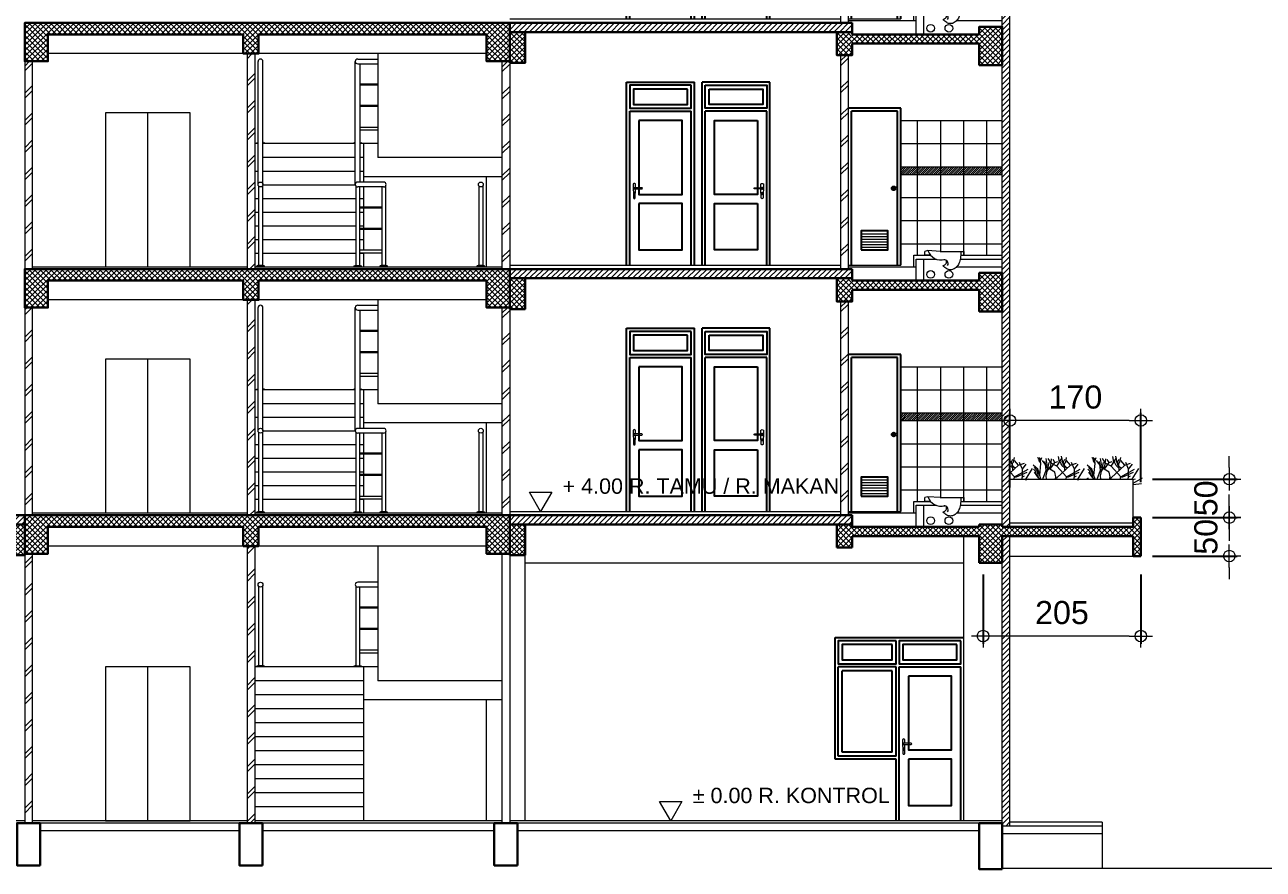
# Model space of a CAD drawing. Header units: millimetres. Extents: x -16 to 103, y -17 to 67.
# Drawn here: x 61.95 to 78.04, y -0.62 to 10.35 of the extents above; entities that cross this region are included whole.
import ezdxf

# ---------------------------------------------------------------- set-up
doc = ezdxf.new("R2010")
doc.units = ezdxf.units.MM
doc.layers.get('defpoints').update_dxf_attribs({"color": 1})
for name, color, linetype, lineweight in [('ars', 11, 'Continuous', 0), ('BLK', 1, 'Continuous', 30), ('lan', 7, 'Continuous', 15), ('POHON', 62, 'Continuous', 0), ('SANITAIR', 15, 'Continuous', 9), ('tem', 5, 'Continuous', 20), ('u', 6, 'Continuous', 20)]:
    doc.layers.add(name, color=color, linetype=linetype, lineweight=lineweight)
doc.layers.add('Kusen', color=30, linetype='Continuous')
doc.styles.add('S', font='simplex', dxfattribs={"width": 0.75})
doc.styles.get("Standard").update_dxf_attribs({"font": 'arial.ttf'})
doc.dimstyles.new('sk-100', dxfattribs={"dimtxt": 0.3, "dimasz": 0.15, "dimexe": 0.1, "dimexo": 0, "dimgap": 0.15, "dimtad": 1, "dimdec": 0, "dimlfac": 100, "dimzin": 0, "dimdsep": 46, "dimtxsty": 'Standard', "dimblk": 'BULAT', "dimcen": 0.09, "dimclrd": 256, "dimclre": 256, "dimclrt": 256, "dimadec": 0, "dimazin": 0, "dimtfac": 1, "dimtdec": 0, "dimtofl": 0, "dimtmove": 0, "dimatfit": 3, "dimldrblk": 'BULAT', "dimfxl": 0, "dimtolj": 1, "dimtzin": 0, "dimlwd": -1, "dimarcsym": 0})
pattern_1 = [(45, (0, 0), (-0.03535534, 0.03535534), []), (135, (0, 0), (-0.03535534, -0.03535534), [])]
pattern_2 = [(45, (0, 0), (-0.03535534, 0.03535534), [])]
pattern_3 = [(45, (0, 3.2), (-0.03535534, 0.03535534), []), (135, (0, 3.2), (-0.03535534, -0.03535534), [])]

# ---------------------------------------------------------------- blocks, each defined once
blk = doc.blocks.new('GAGANG PINTU')
at = {"ltscale": 0.2}
for points in [[(1350.01, 1379.82, -1), (1350.01, 1379.836), (1350.106, 1379.836, -1), (1350.106, 1379.82), (1350.01, 1379.82)], [(1350.091, 1379.836), (1350.09, 1379.884), (1350.094, 1379.884, -0.666667), (1350.118, 1379.884), (1350.122, 1379.884), (1350.118, 1379.7), (1350.114, 1379.7, -1), (1350.098, 1379.7), (1350.094, 1379.7), (1350.091, 1379.82)]]:
    blk.add_lwpolyline(points, format="xyb", dxfattribs=at)
at = {"lineweight": 0, "ltscale": 0.2}
blk.add_lwpolyline([(1350.102, 1379.758, -3.732051), (1350.11, 1379.758), (1350.11, 1379.748, -1), (1350.102, 1379.748), (1350.102, 1379.758)], format="xyb", dxfattribs=at)
blk.add_lwpolyline([(1350.105, 1379.768), (1350.107, 1379.768), (1350.107, 1379.76), (1350.105, 1379.76)], close=True, dxfattribs=at)
blk.add_circle((1350.106, 1379.764), 0.0072, dxfattribs=at)
blk.add_arc((1350.106, 1379.828), 0.012, 221.8103, 138.1897, dxfattribs=at)
blk = doc.blocks.new('Sswc2')
for p, q in [((-0.465, 0.01), (-0.505, 0)), ((-0.505, -0.05), (-0.505, 0)), ((-0.306, 0), (-0.465, 0.01)), ((-0.306, 0), (0, 0)), ((-0.04, 0), (-0.04, -0.05)), ((0, 0), (0, -0.05)), ((-0.433, -0.05), (-0.505, -0.05)), ((-0.04, -0.05), (0, -0.05))]:
    blk.add_line(p, q)
blk.add_lwpolyline([(-0.04, -0.05, -0.070615), (-0.051, -0.125, -0.082272), (-0.079, -0.184, -0.106848), (-0.125, -0.227, -0.134472), (-0.173, -0.24, -0.134472), (-0.221, -0.227, -0.106848), (-0.267, -0.184, -0.006572)], format="xyb")
for centre, radius, start, end in [((-0.294, 0.069), 0.181, 199.1507, 284.8781), ((-0.277, -0.131), 0.0539, 281.0512, 16.0423), ((-0.254, -0.159), 0.0509, 329.5758, 97.5426)]:
    blk.add_arc(centre, radius, start, end)
blk = doc.blocks.new('typikal-2')
at = {"layer": 'ars', "linetype": 'ByBlock'}
h = blk.add_hatch(dxfattribs=at)
h.set_pattern_fill('_USER', color=256, scale=0.02, angle=45, pattern_type=0)
h.set_pattern_definition([(45, (-15.215, -6.97), (-0.014142136, 0.014142136), [])])
h.paths.add_polyline_path([(6.45, 1.23), (6.45, 1.33), (5.13, 1.33), (5.13, 1.23)])
at = {"layer": 'ars'}
for p, q in [((5.13, 1.93), (6.45, 1.93)), ((5.35, 0.18), (5.35, 1.93)), ((5.65, 0.23), (5.65, 1.93)), ((5.95, 0.18), (5.95, 1.93)), ((6.25, 0.18), (6.25, 1.93)), ((5.13, 1.63), (6.45, 1.63)), ((5.13, 1.33), (6.45, 1.33)), ((5.13, 1.23), (6.45, 1.23)), ((5.13, 0.93), (6.45, 0.93)), ((5.13, 0.63), (6.45, 0.63)), ((4.615, 0.46), (4.965, 0.46)), ((4.615, 0.425), (4.965, 0.425)), ((4.615, 0.39), (4.965, 0.39)), ((4.615, 0.355), (4.965, 0.355)), ((5.13, 0.33), (6.45, 0.33)), ((4.615, 0.32), (4.965, 0.32)), ((4.615, 0.285), (4.965, 0.285))]:
    blk.add_line(p, q, dxfattribs=at)
at = {"layer": 'BLK', "ltscale": 2}
blk.add_line((0.05, 3.08), (0.05, 3.2), dxfattribs=at)
at = {"layer": 'BLK', "linetype": 'Continuous', "ltscale": 2}
for p, q in [((4.5, 3.2), (0.05, 3.2)), ((4.5, 3.08), (0.05, 3.08)), ((4.5, 3.2), (4.5, 3.08))]:
    blk.add_line(p, q, dxfattribs=at)
at = {"layer": 'BLK'}
blk.add_lwpolyline([(0.05, 2.68), (0.25, 2.68), (0.25, 3.08), (0.05, 3.08)], close=True, dxfattribs=at)
for points in [[(4.5, 3.05), (4.5, 3.08), (4.3, 3.08), (4.3, 2.78), (4.5, 2.78), (4.5, 2.93)], [(4.5, 2.93), (6.15, 2.93), (6.15, 2.65), (6.45, 2.65), (6.45, 3.15), (6.15, 3.15), (6.15, 3.05), (4.5, 3.05)]]:
    blk.add_lwpolyline(points, dxfattribs=at)
at = {"layer": 'Kusen'}
for p, q in [((1.57, 0.05), (1.57, 2.43)), ((1.57, 2.43), (2.45, 2.43)), ((2.45, 0.05), (2.45, 2.43)), ((3.43, 2.43), (2.55, 2.43)), ((2.55, 0.05), (2.55, 2.43)), ((3.43, 0.05), (3.43, 2.43)), ((1.61, 0.05), (1.61, 2.05)), ((1.61, 2.05), (2.41, 2.05)), ((2.41, 0.05), (2.41, 2.05)), ((2.59, 0.05), (2.59, 2.05)), ((3.39, 2.05), (2.59, 2.05)), ((3.39, 0.05), (3.39, 2.05)), ((5.13, 2.09), (4.45, 2.09)), ((5.09, 2.05), (4.49, 2.05)), ((4.49, 0.05), (4.49, 2.05)), ((5.09, 0.05), (5.09, 2.05)), ((5.13, 0.05), (5.13, 2.09))]:
    blk.add_line(p, q, dxfattribs=at)
for points in [[(2.41, 2.39), (1.61, 2.39), (1.61, 2.09), (2.41, 2.09)], [(2.36, 2.34), (1.66, 2.34), (1.66, 2.14), (2.36, 2.14)], [(2.59, 2.39), (3.39, 2.39), (3.39, 2.09), (2.59, 2.09)], [(2.64, 2.34), (3.34, 2.34), (3.34, 2.14), (2.64, 2.14)], [(1.73, 1.93), (1.73, 0.97), (2.29, 0.97), (2.29, 1.93)], [(3.27, 1.93), (3.27, 0.97), (2.71, 0.97), (2.71, 1.93)], [(1.73, 0.85), (1.73, 0.25), (2.29, 0.25), (2.29, 0.85)], [(3.27, 0.85), (3.27, 0.25), (2.71, 0.25), (2.71, 0.85)], [(4.615, 0.25), (4.965, 0.25), (4.965, 0.495), (4.615, 0.495)]]:
    blk.add_lwpolyline(points, close=True, dxfattribs=at)
for radius in [0.025, 0.005]:
    blk.add_circle((5.04, 1.05), radius, dxfattribs=at)
at = {"layer": 'lan'}
for p, q in [((5.3, 0.03), (5.3, 0.18)), ((5.3, 0.18), (5.52, 0.18)), ((5.91, 0.18), (6.45, 0.18)), ((0.05, 0.05), (4.35, 0.05)), ((4.45, 0.05), (5.13, 0.05)), ((4.45, 0.03), (5.33, 0.03)), ((5.43, 0.13), (5.592, 0.13)), ((5.858, 0.03), (6.45, 0.03)), ((5.905, 0.13), (6.45, 0.13))]:
    blk.add_line(p, q, dxfattribs=at)
for centre in [(5.52, -0.07), (5.756, -0.07)]:
    blk.add_circle(centre, 0.05, dxfattribs=at)
at = {"layer": 'tem'}
for p, q in [((4.35, 2.78), (4.35, 0)), ((4.45, 0), (4.45, 2.78)), ((5.33, -0.15), (5.33, 0.13)), ((5.33, 0.13), (5.43, 0.13)), ((5.43, -0.15), (5.43, 0.13))]:
    blk.add_line(p, q, dxfattribs=at)
at = {"layer": 'ars', "extrusion": (0, 0, -1), "zscale": -1, "rotation": 359.9999927123874}
blk.add_blockref('GAGANG PINTU', (-1351.776, -1378.778), dxfattribs=at)
at = {"layer": 'ars', "extrusion": (0, 0, -1), "xscale": -1, "zscale": -1, "rotation": 7.287612593387394e-06}
blk.add_blockref('GAGANG PINTU', (1346.776, -1378.778), dxfattribs=at)
at = {"layer": 'SANITAIR'}
blk.add_blockref('Sswc2', (5.95, 0.23), dxfattribs=at)
blk = doc.blocks.new('PEIL')
blk.add_lwpolyline([(-0.188, 0.325), (0.188, 0.325), (0, 0)], close=True)
at = {"style": 'S', "width": 1.1, "flags": 4}
blk.add_attdef('CAT', (0.265, 0.036), '', height=0.2, dxfattribs=at)
blk = doc.blocks.new('BULAT')
for p, q in [((-1, 0), (1, 0)), ((0, -1), (0, 1))]:
    blk.add_line(p, q)
blk.add_circle((0, 0), 0.5)
blk = doc.blocks.new('*D37')
at = {"layer": 'defpoints', "color": 0, "transparency": 16777216}
for p in [(74.4, 3.206), (76.45, 3.206), (74.4, 2.406)]:
    blk.add_point(p, dxfattribs=at)
at = {"layer": 'u', "lineweight": -2, "transparency": 16777216}
for p, q in [((74.4, 3.206), (74.4, 2.306)), ((76.45, 3.206), (76.45, 2.306))]:
    blk.add_line(p, q, dxfattribs=at)
at = {"layer": 'u', "transparency": 16777216}
blk.add_line((76.3, 2.406), (74.55, 2.406), dxfattribs=at)
at = {"layer": 'u', "transparency": 16777216, "xscale": 0.15, "yscale": 0.15, "zscale": 0.15, "rotation": 180}
blk.add_blockref('BULAT', (74.4, 2.406), dxfattribs=at)
at = {"layer": 'u', "transparency": 16777216, "xscale": 0.15, "yscale": 0.15, "zscale": 0.15}
blk.add_blockref('BULAT', (76.45, 2.406), dxfattribs=at)
at = {"layer": 'u', "transparency": 16777216, "insert": (75.425, 2.709), "char_height": 0.3, "attachment_point": 5}
blk.add_mtext('\\A1;205', dxfattribs=at)
blk = doc.blocks.new('*D38')
at = {"layer": 'defpoints', "color": 0, "transparency": 16777216}
for p in [(76.6, 3.945), (77.6, 3.945), (76.6, 3.445)]:
    blk.add_point(p, dxfattribs=at)
at = {"layer": 'u', "transparency": 16777216}
for p, q in [((77.6, 4.095), (77.6, 4.245)), ((77.6, 3.295), (77.6, 3.145))]:
    blk.add_line(p, q, dxfattribs=at)
at = {"layer": 'u', "lineweight": -2, "transparency": 16777216}
for p, q in [((76.6, 3.945), (77.7, 3.945)), ((76.6, 3.445), (77.7, 3.445))]:
    blk.add_line(p, q, dxfattribs=at)
at = {"layer": 'u', "transparency": 16777216, "xscale": 0.15, "yscale": 0.15, "zscale": 0.15}
for p, rotation in [((77.6, 3.945), 270), ((77.6, 3.445), 90)]:
    blk.add_blockref('BULAT', p, dxfattribs=dict(at, rotation=rotation))
at = {"layer": 'u', "transparency": 16777216, "insert": (77.297, 3.695), "char_height": 0.3, "attachment_point": 5, "rotation": 90}
blk.add_mtext('\\A1;50', dxfattribs=at)
blk = doc.blocks.new('*D39')
at = {"layer": 'defpoints', "color": 0, "transparency": 16777216}
for p in [(76.6, 4.445), (77.6, 4.445), (76.6, 3.945)]:
    blk.add_point(p, dxfattribs=at)
at = {"layer": 'u', "transparency": 16777216}
for p, q in [((77.6, 4.595), (77.6, 4.745)), ((77.6, 3.795), (77.6, 3.645))]:
    blk.add_line(p, q, dxfattribs=at)
at = {"layer": 'u', "lineweight": -2, "transparency": 16777216}
for p, q in [((76.6, 4.445), (77.7, 4.445)), ((76.6, 3.945), (77.7, 3.945))]:
    blk.add_line(p, q, dxfattribs=at)
at = {"layer": 'u', "transparency": 16777216, "xscale": 0.15, "yscale": 0.15, "zscale": 0.15}
for p, rotation in [((77.6, 4.445), 270), ((77.6, 3.945), 90)]:
    blk.add_blockref('BULAT', p, dxfattribs=dict(at, rotation=rotation))
at = {"layer": 'u', "transparency": 16777216, "insert": (77.297, 4.195), "char_height": 0.3, "attachment_point": 5, "rotation": 90}
blk.add_mtext('\\A1;50', dxfattribs=at)
blk = doc.blocks.new('*D40')
at = {"layer": 'defpoints', "color": 0, "transparency": 16777216}
for p in [(74.75, 5.207), (76.45, 4.407), (74.75, 4.337)]:
    blk.add_point(p, dxfattribs=at)
at = {"layer": 'u', "lineweight": -2, "transparency": 16777216}
for p, q in [((74.75, 4.337), (74.75, 5.307)), ((76.45, 4.407), (76.45, 5.307))]:
    blk.add_line(p, q, dxfattribs=at)
at = {"layer": 'u', "transparency": 16777216}
blk.add_line((76.3, 5.207), (74.9, 5.207), dxfattribs=at)
at = {"layer": 'u', "transparency": 16777216, "xscale": 0.15, "yscale": 0.15, "zscale": 0.15, "rotation": 180}
blk.add_blockref('BULAT', (74.75, 5.207), dxfattribs=at)
at = {"layer": 'u', "transparency": 16777216, "xscale": 0.15, "yscale": 0.15, "zscale": 0.15}
blk.add_blockref('BULAT', (76.45, 5.207), dxfattribs=at)
at = {"layer": 'u', "transparency": 16777216, "insert": (75.6, 5.51), "char_height": 0.3, "attachment_point": 5}
blk.add_mtext('\\A1;170', dxfattribs=at)

msp = doc.modelspace()

# ---------------------------------------------------------------- hatches: boundary and pattern name
at = {"layer": 'ars'}
h = msp.add_hatch(dxfattribs=at)
h.set_pattern_fill('_USER', color=256, scale=0.05, angle=45, pattern_type=0)
h.set_pattern_definition([(45, (-75, 3.89), (-0.035355339, 0.035355339), [])])
h.paths.add_polyline_path([(74.75, 3.825), (74.65, 3.825), (74.65, 53.305), (74.75, 53.305)])
h = msp.add_hatch(dxfattribs=at)
h.set_pattern_fill('_USER', color=256, scale=0.05, angle=45, double=1, pattern_type=0)
h.set_pattern_definition([(45, (0, 6.4), (-0.03535534, 0.03535534), []), (135, (0, 6.4), (-0.03535534, -0.03535534), [])])
h.paths.add_polyline_path([(68.25, 10.375), (68.25, 9.875), (67.95, 9.875), (67.95, 10.225), (64.9878, 10.225), (64.9878, 9.975), (64.7878, 9.975), (64.7878, 10.225), (62.25, 10.225), (62.25, 9.875), (61.95, 9.875), (61.95, 10.375)])
h = msp.add_hatch(dxfattribs=at)
h.set_pattern_fill('_USER', color=256, scale=0.05, angle=45, pattern_type=0)
h.set_pattern_definition([(45, (0, 3.2), (-0.03535534, 0.03535534), [])])
h.paths.add_polyline_path([(72.7, 10.375), (68.25, 10.375), (68.25, 10.255), (72.7, 10.255)])
h = msp.add_hatch(dxfattribs=at)
h.set_pattern_fill('_USER', color=256, scale=0.05, angle=45, double=1, pattern_type=0)
h.set_pattern_definition(pattern_3)
h.paths.add_polyline_path([(74.65, 10.325), (74.35, 10.325), (74.35, 10.225), (72.7, 10.225), (72.7, 10.255), (72.5, 10.255), (72.5, 9.955), (72.7, 9.955), (72.7, 10.105), (74.35, 10.105), (74.35, 9.825), (74.65, 9.825)])
h = msp.add_hatch(dxfattribs=at)
h.set_pattern_fill('_USER', color=256, scale=0.05, angle=45, double=1, pattern_type=0)
h.set_pattern_definition(pattern_3)
h.paths.add_polyline_path([(68.45, 10.255), (68.25, 10.255), (68.25, 9.875), (68.25, 9.855), (68.45, 9.855)])
h = msp.add_hatch(dxfattribs=at)
h.set_pattern_fill('TEMBOK', color=256, scale=0.25)
h.set_pattern_definition([(45, (12.4, 6.225), (-0.1767767, 0.1767767), []), (45, (12.4625, 6.225), (-0.1767767, 0.1767767), [])])
h.paths.add_polyline_path([(61.95, 9.875), (62.05, 9.875), (62.05, 7.175), (61.95, 7.175)])
h = msp.add_hatch(dxfattribs=at)
h.set_pattern_fill('TEMBOK', color=256, scale=0.25)
h.set_pattern_definition([(45, (9.51217, 7.325), (-0.1767767, 0.1767767), []), (45, (9.57467, 7.325), (-0.1767767, 0.1767767), [])])
h.paths.add_polyline_path([(64.8378, 9.975), (64.9378, 9.975), (64.9378, 7.175), (64.8378, 7.175)])
h = msp.add_hatch(dxfattribs=at)
h.set_pattern_fill('TEMBOK', color=256, scale=0.25)
h.set_pattern_definition([(45, (12.8, 7.13), (-0.1767767, 0.1767767), []), (45, (12.8625, 7.13), (-0.1767767, 0.1767767), [])])
h.paths.add_polyline_path([(68.25, 7.175), (68.15, 7.175), (68.15, 9.875), (68.25, 9.875)])
h = msp.add_hatch(dxfattribs=at)
h.set_pattern_fill('TEMBOK', color=256, scale=0.25)
h.set_pattern_definition([(45, (17.2, 7.21), (-0.1767767, 0.1767767), []), (45, (17.2625, 7.21), (-0.1767767, 0.1767767), [])])
h.paths.add_polyline_path([(72.65, 7.175), (72.55, 7.175), (72.55, 9.955), (72.65, 9.955)])
h = msp.add_hatch(dxfattribs=at)
h.set_pattern_fill('_USER', color=256, scale=0.05, angle=45, double=1, pattern_type=0)
h.set_pattern_definition([(45, (0, 3.2), (-0.03535534, 0.03535534), []), (135, (0, 3.2), (-0.03535534, -0.03535534), [])])
h.paths.add_polyline_path([(68.25, 7.175), (68.25, 6.675), (67.95, 6.675), (67.95, 7.025), (64.9878, 7.025), (64.9878, 6.775), (64.7878, 6.775), (64.7878, 7.025), (62.25, 7.025), (62.25, 6.675), (61.95, 6.675), (61.95, 7.175)])
h = msp.add_hatch(dxfattribs=at)
h.set_pattern_fill('_USER', color=256, scale=0.05, angle=45, pattern_type=0)
h.set_pattern_definition(pattern_2)
h.paths.add_polyline_path([(68.25, 7.175), (68.25, 7.055), (72.7, 7.055), (72.7, 7.175)])
h = msp.add_hatch(dxfattribs=at)
h.set_pattern_fill('_USER', color=256, scale=0.05, angle=45, double=1, pattern_type=0)
h.set_pattern_definition(pattern_1)
h.paths.add_polyline_path([(72.7, 7.025), (72.7, 7.055), (72.5, 7.055), (72.5, 6.755), (72.55, 6.755), (72.7, 6.755), (72.7, 6.905), (74.35, 6.905), (74.35, 6.625), (74.65, 6.625), (74.65, 7.125), (74.35, 7.125), (74.35, 7.025)])
h = msp.add_hatch(dxfattribs=at)
h.set_pattern_fill('_USER', color=256, scale=0.05, angle=45, double=1, pattern_type=0)
h.set_pattern_definition(pattern_1)
h.paths.add_polyline_path([(68.45, 7.055), (68.25, 7.055), (68.25, 6.675), (68.25, 6.655), (68.45, 6.655)])
h = msp.add_hatch(dxfattribs=at)
h.set_pattern_fill('TEMBOK', color=256, scale=0.25)
h.set_pattern_definition([(45, (9.51217, 4.125), (-0.1767767, 0.1767767), []), (45, (9.57467, 4.125), (-0.1767767, 0.1767767), [])])
h.paths.add_polyline_path([(64.8378, 6.775), (64.9378, 6.775), (64.9378, 3.975), (64.8378, 3.975)])
h = msp.add_hatch(dxfattribs=at)
h.set_pattern_fill('TEMBOK', color=256, scale=0.25)
h.set_pattern_definition([(45, (12.4, 3.055), (-0.1767767, 0.1767767), []), (45, (12.4625, 3.055), (-0.1767767, 0.1767767), [])])
h.paths.add_polyline_path([(61.95, 6.675), (62.05, 6.675), (62.05, 3.975), (61.95, 3.975)])
h = msp.add_hatch(dxfattribs=at)
h.set_pattern_fill('TEMBOK', color=256, scale=0.25)
h.set_pattern_definition([(45, (12.8, 3.93), (-0.1767767, 0.1767767), []), (45, (12.8625, 3.93), (-0.1767767, 0.1767767), [])])
h.paths.add_polyline_path([(68.25, 3.975), (68.15, 3.975), (68.15, 6.675), (68.25, 6.675)])
h = msp.add_hatch(dxfattribs=at)
h.set_pattern_fill('TEMBOK', color=256, scale=0.25)
h.set_pattern_definition([(45, (17.2, 4.01), (-0.1767767, 0.1767767), []), (45, (17.2625, 4.01), (-0.1767767, 0.1767767), [])])
h.paths.add_polyline_path([(72.65, 3.975), (72.55, 3.975), (72.55, 6.755), (72.65, 6.755)])
h = msp.add_hatch(dxfattribs=at)
h.set_pattern_fill('_USER', color=256, scale=0.05, angle=45, pattern_type=0)
h.set_pattern_definition(pattern_2)
h.paths.add_polyline_path([(57.5, 3.975), (61.95, 3.975), (61.95, 3.855), (57.5, 3.855)])
h = msp.add_hatch(dxfattribs=at)
h.set_pattern_fill('_USER', color=256, scale=0.05, angle=45, double=1, pattern_type=0)
h.set_pattern_definition(pattern_1)
h.paths.add_polyline_path([(68.25, 3.975), (68.25, 3.475), (67.95, 3.475), (67.95, 3.825), (64.9878, 3.825), (64.9878, 3.575), (64.7878, 3.575), (64.7878, 3.825), (62.25, 3.825), (62.25, 3.475), (61.95, 3.475), (61.95, 3.975)])
h = msp.add_hatch(dxfattribs=at)
h.set_pattern_fill('_USER', color=256, scale=0.05, angle=45, pattern_type=0)
h.set_pattern_definition([(45, (0, -9e-16), (-0.03535534, 0.03535534), [])])
edge = h.paths.add_edge_path()
edge.add_line((72.7, 3.855), (68.25, 3.855))
edge.add_line((68.25, 3.855), (68.25, 3.975))
edge.add_line((68.25, 3.975), (72.7, 3.975))
edge.add_line((72.7, 3.975), (72.7, 3.855))
h = msp.add_hatch(dxfattribs=at)
h.set_pattern_fill('_USER', color=256, scale=0.05, angle=45, double=1, pattern_type=0)
h.set_pattern_definition(pattern_1)
h.paths.add_polyline_path([(74.35, 3.855), (74.35, 3.825), (72.7, 3.825), (72.7, 3.855), (72.5, 3.855), (72.5, 3.555), (72.7, 3.555), (72.7, 3.705), (74.35, 3.705), (74.35, 3.355), (74.65, 3.355), (74.65, 3.705), (76.35, 3.705), (76.35, 3.445), (76.45, 3.445), (76.45, 3.945), (76.35, 3.945), (76.35, 3.825), (74.65, 3.825), (74.65, 3.855)])
h = msp.add_hatch(dxfattribs=at)
h.set_pattern_fill('_USER', color=256, scale=0.05, angle=45, double=1, pattern_type=0)
h.set_pattern_definition([(45, (-5.103317, 2e-15), (-0.03535534, 0.03535534), []), (135, (-5.103317, 2e-15), (-0.03535534, -0.03535534), [])])
h.paths.add_polyline_path([(61.75, 3.855), (61.95, 3.855), (61.95, 3.475), (61.95, 3.475), (61.95, 3.455), (61.75, 3.455)])
h = msp.add_hatch(dxfattribs=at)
h.set_pattern_fill('_USER', color=256, scale=0.05, angle=45, double=1, pattern_type=0)
h.set_pattern_definition(pattern_1)
h.paths.add_polyline_path([(68.45, 3.855), (68.25, 3.855), (68.25, 3.475), (68.25, 3.475), (68.25, 3.455), (68.45, 3.455)])
h = msp.add_hatch(dxfattribs=at)
h.set_pattern_fill('_USER', color=256, scale=0.05, angle=45, pattern_type=0)
h.set_pattern_definition([(45, (-75, 0.005), (-0.035355339, 0.035355339), [])])
h.paths.add_polyline_path([(74.65, 3.705), (74.75, 3.705), (74.75, 3.475), (74.75, -0.02), (74.75, -0.065), (74.65, -0.065)])
h = msp.add_hatch(dxfattribs=at)
h.set_pattern_fill('TEMBOK', color=256, scale=0.25)
h.set_pattern_definition([(45, (9.48783, 0.155), (-0.1767767, 0.1767767), []), (45, (9.55033, 0.155), (-0.1767767, 0.1767767), [])])
h.paths.add_polyline_path([(64.8378, 3.575), (64.9378, 3.575), (64.9378, -0.025), (64.8378, -0.025)])
h = msp.add_hatch(dxfattribs=at)
h.set_pattern_fill('TEMBOK', color=256, scale=0.25)
h.set_pattern_definition([(45, (12.4, -0.945), (-0.1767767, 0.1767767), []), (45, (12.4625, -0.945), (-0.1767767, 0.1767767), [])])
h.paths.add_polyline_path([(61.95, 3.475), (62.05, 3.475), (62.05, -0.025), (61.95, -0.025)])

# ---------------------------------------------------------------- linework, layer by layer
for p, q in [((64.9816, 8.2738), (64.9816, 9.8737)), ((65.0441, 8.2738), (65.0441, 9.8737)), ((66.2441, 8.2738), (66.2441, 9.8737)), ((66.2753, 9.905), (66.5375, 9.905)), ((66.2753, 9.8425), (66.5375, 9.8425)), ((66.3066, 8.305), (66.3066, 9.8425)), ((66.3066, 9.5803), (66.5375, 9.5803)), ((66.3066, 9.5678), (66.5375, 9.5678)), ((66.3066, 9.3035), (66.5375, 9.3035)), ((66.3066, 9.291), (66.5375, 9.291)), ((66.3066, 9.0209), (66.5375, 9.0209)), ((66.3066, 8.9834), (66.5375, 8.9834)), ((64.9616, 8.805), (64.9616, 8.81)), ((64.9666, 8.815), (64.9816, 8.815)), ((64.9797, 8.82), (64.9816, 8.82)), ((65.0441, 8.82), (65.046, 8.82)), ((65.0441, 8.815), (65.0591, 8.815)), ((65.0641, 8.805), (65.0641, 8.81)), ((66.2241, 8.805), (66.2241, 8.81)), ((66.2291, 8.815), (66.2441, 8.815)), ((66.2422, 8.82), (66.2441, 8.82)), ((66.3066, 8.82), (66.3085, 8.82)), ((66.3066, 8.815), (66.3216, 8.815)), ((66.3266, 8.805), (66.3266, 8.81)), ((64.9878, 8.255), (64.9878, 7.22)), ((65.0378, 8.255), (65.0378, 7.22)), ((66.2503, 8.255), (66.2503, 7.22)), ((66.6128, 8.305), (66.2753, 8.305)), ((66.6128, 8.2425), (66.2753, 8.2425)), ((66.3003, 8.2425), (66.3003, 7.22)), ((66.5878, 8.2425), (66.5878, 7.22)), ((66.6378, 8.255), (66.6378, 7.22)), ((67.85, 8.255), (67.85, 7.22)), ((67.9, 8.255), (67.9, 7.22)), ((66.5878, 7.9803), (66.3003, 7.9803)), ((66.5878, 7.9678), (66.3003, 7.9678)), ((66.5878, 7.7035), (66.3003, 7.7035)), ((66.5878, 7.691), (66.3003, 7.691)), ((66.5878, 7.4209), (66.3003, 7.4209)), ((66.5878, 7.3834), (66.3003, 7.3834)), ((64.9616, 7.205), (64.9616, 7.21)), ((65.0591, 7.215), (64.9666, 7.215)), ((65.046, 7.22), (64.9797, 7.22)), ((65.0641, 7.205), (65.0641, 7.21)), ((66.2241, 7.205), (66.2241, 7.21)), ((66.2291, 7.215), (66.3216, 7.215)), ((66.2422, 7.22), (66.3085, 7.22)), ((66.3266, 7.205), (66.3266, 7.21)), ((66.5616, 7.205), (66.5616, 7.21)), ((66.6591, 7.215), (66.5666, 7.215)), ((66.646, 7.22), (66.5797, 7.22)), ((66.6641, 7.205), (66.6641, 7.21)), ((67.8237, 7.205), (67.8237, 7.21)), ((67.9212, 7.215), (67.8287, 7.215)), ((67.9081, 7.22), (67.8419, 7.22)), ((67.9262, 7.205), (67.9262, 7.21)), ((64.9816, 5.0738), (64.9816, 6.6737)), ((65.0441, 5.0738), (65.0441, 6.6737)), ((66.2441, 5.0738), (66.2441, 6.6737)), ((66.2753, 6.705), (66.5375, 6.705)), ((66.2753, 6.6425), (66.5375, 6.6425)), ((66.3066, 5.105), (66.3066, 6.6425)), ((66.3066, 6.3803), (66.5375, 6.3803)), ((66.3066, 6.3678), (66.5375, 6.3678)), ((66.3066, 6.1035), (66.5375, 6.1035)), ((66.3066, 6.091), (66.5375, 6.091)), ((66.3066, 5.8209), (66.5375, 5.8209)), ((66.3066, 5.7834), (66.5375, 5.7834)), ((64.9616, 5.605), (64.9616, 5.61)), ((64.9666, 5.615), (64.9816, 5.615)), ((64.9797, 5.62), (64.9816, 5.62)), ((65.0441, 5.62), (65.046, 5.62)), ((65.0441, 5.615), (65.0591, 5.615)), ((65.0641, 5.605), (65.0641, 5.61)), ((66.2241, 5.605), (66.2241, 5.61)), ((66.2291, 5.615), (66.2441, 5.615)), ((66.2422, 5.62), (66.2441, 5.62)), ((66.3066, 5.62), (66.3085, 5.62)), ((66.3066, 5.615), (66.3216, 5.615)), ((66.3266, 5.605), (66.3266, 5.61)), ((64.9878, 5.055), (64.9878, 4.02)), ((65.0378, 5.055), (65.0378, 4.02)), ((66.2503, 5.055), (66.2503, 4.02)), ((66.6128, 5.105), (66.2753, 5.105)), ((66.6128, 5.0425), (66.2753, 5.0425)), ((66.3003, 5.0425), (66.3003, 4.02)), ((66.5878, 5.0425), (66.5878, 4.02)), ((66.6378, 5.055), (66.6378, 4.02)), ((67.85, 5.055), (67.85, 4.02)), ((67.9, 5.055), (67.9, 4.02)), ((66.5878, 4.7803), (66.3003, 4.7803)), ((66.5878, 4.7678), (66.3003, 4.7678)), ((66.5878, 4.5035), (66.3003, 4.5035)), ((66.5878, 4.491), (66.3003, 4.491)), ((66.5878, 4.2209), (66.3003, 4.2209)), ((66.5878, 4.1834), (66.3003, 4.1834)), ((64.9616, 4.005), (64.9616, 4.01)), ((65.0591, 4.015), (64.9666, 4.015)), ((65.046, 4.02), (64.9797, 4.02)), ((65.0641, 4.005), (65.0641, 4.01)), ((66.2241, 4.005), (66.2241, 4.01)), ((66.2291, 4.015), (66.3216, 4.015)), ((66.2422, 4.02), (66.3085, 4.02)), ((66.3266, 4.005), (66.3266, 4.01)), ((66.5616, 4.005), (66.5616, 4.01)), ((66.6591, 4.015), (66.5666, 4.015)), ((66.646, 4.02), (66.5797, 4.02)), ((66.6641, 4.005), (66.6641, 4.01)), ((67.8237, 4.005), (67.8237, 4.01)), ((67.9212, 4.015), (67.8287, 4.015)), ((67.9081, 4.02), (67.8419, 4.02)), ((67.9262, 4.005), (67.9262, 4.01)), ((66.5378, 3.105), (66.2753, 3.105)), ((64.9878, 3.055), (64.9878, 2.02)), ((65.0378, 3.055), (65.0378, 2.02)), ((66.2503, 3.055), (66.2503, 2.02)), ((66.5378, 3.0425), (66.2753, 3.0425)), ((66.3003, 3.0425), (66.3003, 2.02)), ((66.5378, 2.7803), (66.3003, 2.7803)), ((66.5378, 2.7678), (66.3003, 2.7678)), ((66.5378, 2.5035), (66.3003, 2.5035)), ((66.5378, 2.491), (66.3003, 2.491)), ((66.5378, 2.2209), (66.3003, 2.2209)), ((66.5378, 2.1834), (66.3003, 2.1834)), ((64.9616, 2.005), (64.9616, 2.01)), ((65.0591, 2.015), (64.9666, 2.015)), ((65.046, 2.02), (64.9797, 2.02)), ((65.0641, 2.005), (65.0641, 2.01)), ((66.2241, 2.005), (66.2241, 2.01)), ((66.2291, 2.015), (66.3216, 2.015)), ((66.2422, 2.02), (66.3085, 2.02)), ((66.3266, 2.005), (66.3266, 2.01))]:
    msp.add_line(p, q, dxfattribs=at)
for centre in [(65.0128, 8.2738), (67.875, 8.2738), (65.0128, 5.0738), (67.875, 5.0738), (65.0128, 3.0738)]:
    msp.add_circle(centre, 0.0313, dxfattribs=at)
for centre, radius, start, end in [((65.0128, 9.8737), 0.0313, 0, 180), ((66.2753, 9.8737), 0.0312, 90, 270), ((64.9666, 8.81), 0.005, 90, 180), ((64.9797, 8.815), 0.005, 90, 180), ((65.046, 8.815), 0.005, 0, 90), ((65.0591, 8.81), 0.005, 0, 90), ((66.2291, 8.81), 0.005, 90, 180), ((66.2422, 8.815), 0.005, 90, 180), ((66.3085, 8.815), 0.005, 0, 90), ((66.3216, 8.81), 0.005, 0, 90), ((66.2753, 8.2738), 0.0312, 90, 270), ((66.6128, 8.2738), 0.0312, 270, 90), ((64.9666, 7.21), 0.005, 90, 180), ((64.9797, 7.215), 0.005, 90, 180), ((65.046, 7.215), 0.005, 0, 90), ((65.0591, 7.21), 0.005, 0, 90), ((66.2291, 7.21), 0.005, 90, 180), ((66.2422, 7.215), 0.005, 90, 180), ((66.3085, 7.215), 0.005, 0, 90), ((66.3216, 7.21), 0.005, 0, 90), ((66.5666, 7.21), 0.005, 90, 180), ((66.5797, 7.215), 0.005, 90, 180), ((66.646, 7.215), 0.005, 0, 90), ((66.6591, 7.21), 0.005, 0, 90), ((67.8287, 7.21), 0.005, 90, 180), ((67.8419, 7.215), 0.005, 90, 180), ((67.9081, 7.215), 0.005, 0, 90), ((67.9212, 7.21), 0.005, 0, 90), ((65.0128, 6.6737), 0.0313, 0, 180), ((66.2753, 6.6737), 0.0312, 90, 270), ((64.9666, 5.61), 0.005, 90, 180), ((64.9797, 5.615), 0.005, 90, 180), ((65.046, 5.615), 0.005, 0, 90), ((65.0591, 5.61), 0.005, 0, 90), ((66.2291, 5.61), 0.005, 90, 180), ((66.2422, 5.615), 0.005, 90, 180), ((66.3085, 5.615), 0.005, 0, 90), ((66.3216, 5.61), 0.005, 0, 90), ((66.2753, 5.0738), 0.0312, 90, 270), ((66.6128, 5.0738), 0.0312, 270, 90), ((64.9666, 4.01), 0.005, 90, 180), ((64.9797, 4.015), 0.005, 90, 180), ((65.046, 4.015), 0.005, 0, 90), ((65.0591, 4.01), 0.005, 0, 90), ((66.2291, 4.01), 0.005, 90, 180), ((66.2422, 4.015), 0.005, 90, 180), ((66.3085, 4.015), 0.005, 0, 90), ((66.3216, 4.01), 0.005, 0, 90), ((66.5666, 4.01), 0.005, 90, 180), ((66.5797, 4.015), 0.005, 90, 180), ((66.646, 4.015), 0.005, 0, 90), ((66.6591, 4.01), 0.005, 0, 90), ((67.8287, 4.01), 0.005, 90, 180), ((67.8419, 4.015), 0.005, 90, 180), ((67.9081, 4.015), 0.005, 0, 90), ((67.9212, 4.01), 0.005, 0, 90), ((66.2753, 3.0738), 0.0312, 90, 270), ((64.9666, 2.01), 0.005, 90, 180), ((64.9797, 2.015), 0.005, 90, 180), ((65.046, 2.015), 0.005, 0, 90), ((65.0591, 2.01), 0.005, 0, 90), ((66.2291, 2.01), 0.005, 90, 180), ((66.2422, 2.015), 0.005, 90, 180), ((66.3085, 2.015), 0.005, 0, 90), ((66.3216, 2.01), 0.005, 0, 90)]:
    msp.add_arc(centre, radius, start, end, dxfattribs=at)
at = {"layer": 'BLK', "linetype": 'Continuous', "ltscale": 2}
for p, q in [((72.7, 3.975), (68.25, 3.975)), ((72.7, 3.825), (72.7, 3.975)), ((76.35, 3.825), (76.35, 3.945)), ((76.35, 3.945), (76.45, 3.945)), ((76.45, 3.445), (76.45, 3.945)), ((72.7, 3.855), (68.25, 3.855)), ((68.45, 3.455), (68.45, 3.855)), ((72.5, 3.855), (72.5, 3.555)), ((72.7, 3.555), (72.7, 3.705)), ((74.65, 3.825), (76.35, 3.825)), ((74.65, 3.705), (76.35, 3.705)), ((76.35, 3.445), (76.35, 3.705)), ((72.5, 3.555), (72.7, 3.555)), ((61.95, 3.455), (61.75, 3.455)), ((68.25, 3.475), (68.25, 3.455)), ((68.25, 3.455), (68.45, 3.455)), ((76.35, 3.445), (76.45, 3.445))]:
    msp.add_line(p, q, dxfattribs=at)
at = {"layer": 'BLK'}
for p, q in [((74.35, 3.825), (72.7, 3.825)), ((72.7, 3.705), (74.35, 3.705)), ((74.65, 3.855), (74.35, 3.855)), ((74.35, 3.855), (74.35, 3.825)), ((74.35, 3.705), (74.35, 3.355)), ((74.65, 3.825), (74.65, 3.855)), ((74.65, 3.355), (74.65, 3.705)), ((61.95, 3.475), (61.95, 3.455)), ((74.35, 3.355), (74.65, 3.355))]:
    msp.add_line(p, q, dxfattribs=at)
for points in [[(68.25, 10.375), (68.25, 9.875), (67.95, 9.875), (67.95, 10.225), (64.9878, 10.225), (64.9878, 9.975), (64.7878, 9.975), (64.7878, 10.225), (62.25, 10.225), (62.25, 9.875), (61.95, 9.875), (61.95, 10.375)], [(68.25, 7.175), (68.25, 6.675), (67.95, 6.675), (67.95, 7.025), (64.9878, 7.025), (64.9878, 6.775), (64.7878, 6.775), (64.7878, 7.025), (62.25, 7.025), (62.25, 6.675), (61.95, 6.675), (61.95, 7.175)], [(57.5, 3.975), (61.95, 3.975), (61.95, 3.855), (57.5, 3.855)], [(68.25, 3.975), (68.25, 3.475), (67.95, 3.475), (67.95, 3.825), (64.9878, 3.825), (64.9878, 3.575), (64.7878, 3.575), (64.7878, 3.825), (62.25, 3.825), (62.25, 3.475), (61.95, 3.475), (61.95, 3.975)]]:
    msp.add_lwpolyline(points, close=True, dxfattribs=at)
at = {"layer": 'BLK', "ltscale": 2}
for points in [[(62.15, -0.575), (61.85, -0.575), (61.85, -0.025), (62.15, -0.025)], [(65.0378, -0.575), (64.7378, -0.575), (64.7378, -0.025), (65.0378, -0.025)], [(68.35, -0.575), (68.05, -0.575), (68.05, -0.025), (68.35, -0.025)], [(74.65, -0.625), (74.35, -0.625), (74.35, -0.025), (74.65, -0.025)]]:
    msp.add_lwpolyline(points, close=True, dxfattribs=at)
at = {"layer": 'Kusen'}
for p, q in [((72.48, 2.385), (74.15, 2.385)), ((72.48, 0.805), (72.48, 2.385)), ((72.52, 0.845), (72.52, 2.005)), ((73.27, 2.005), (72.52, 2.005)), ((72.57, 0.895), (72.57, 1.955)), ((73.22, 1.955), (72.57, 1.955)), ((73.22, 0.895), (73.22, 1.955)), ((73.27, 0.845), (73.27, 2.005)), ((73.31, 0.005), (73.31, 2.005)), ((73.31, 2.005), (74.11, 2.005)), ((74.11, 0.005), (74.11, 2.005)), ((73.27, 0.805), (72.48, 0.805)), ((73.27, 0.845), (72.52, 0.845)), ((73.22, 0.895), (72.57, 0.895)), ((73.27, 0.005), (73.27, 0.805))]:
    msp.add_line(p, q, dxfattribs=at)
for points in [[(73.27, 2.345), (72.52, 2.345), (72.52, 2.045), (73.27, 2.045)], [(73.22, 2.295), (72.57, 2.295), (72.57, 2.095), (73.22, 2.095)], [(74.11, 2.345), (73.31, 2.345), (73.31, 2.045), (74.11, 2.045)], [(74.06, 2.295), (73.36, 2.295), (73.36, 2.095), (74.06, 2.095)], [(73.43, 1.885), (73.43, 0.925), (73.99, 0.925), (73.99, 1.885)], [(73.43, 0.805), (73.43, 0.205), (73.99, 0.205), (73.99, 0.805)]]:
    msp.add_lwpolyline(points, close=True, dxfattribs=at)
at = {"layer": 'lan'}
for p, q in [((64.7878, 9.975), (62.25, 9.975)), ((67.95, 9.975), (64.9878, 9.975)), ((66.5375, 9.975), (66.5375, 8.625)), ((63.5482, 7.205), (63.5482, 9.205)), ((64.9816, 8.805), (64.9378, 8.805)), ((66.2441, 8.805), (65.0441, 8.805)), ((66.5375, 8.805), (66.3066, 8.805)), ((66.3503, 8.805), (66.3503, 8.305)), ((65.0441, 8.6272), (66.2441, 8.6272)), ((66.3066, 8.6272), (66.3503, 8.6272)), ((68.15, 8.625), (66.5375, 8.625)), ((64.9378, 8.4494), (64.9816, 8.4494)), ((65.0441, 8.4494), (66.2441, 8.4494)), ((66.3066, 8.4494), (66.3503, 8.4494)), ((68.15, 8.375), (66.3503, 8.375)), ((65.0441, 8.2717), (66.2441, 8.2717)), ((66.3503, 8.2425), (66.3503, 7.9803)), ((64.9378, 8.0939), (64.9878, 8.0939)), ((65.0378, 8.0939), (66.2503, 8.0939)), ((66.3003, 8.0939), (66.3503, 8.0939)), ((64.9378, 7.9161), (64.9878, 7.9161)), ((65.0378, 7.9161), (66.2503, 7.9161)), ((66.3003, 7.9161), (66.3503, 7.9161)), ((66.3503, 7.9678), (66.3503, 7.7035)), ((64.9378, 7.7383), (64.9878, 7.7383)), ((65.0378, 7.7383), (66.2503, 7.7383)), ((66.3003, 7.7383), (66.3503, 7.7383)), ((66.3503, 7.691), (66.3503, 7.4209)), ((64.9378, 7.5606), (64.9878, 7.5606)), ((65.0378, 7.5606), (66.2503, 7.5606)), ((66.3003, 7.5606), (66.3503, 7.5606)), ((64.9378, 7.3828), (64.9878, 7.3828)), ((65.0378, 7.3828), (66.2503, 7.3828)), ((66.3003, 7.3828), (66.3503, 7.3828)), ((66.3503, 7.3834), (66.3503, 7.205)), ((62.05, 7.205), (64.8378, 7.205)), ((64.9378, 7.205), (68.15, 7.205)), ((64.7878, 6.775), (62.25, 6.775)), ((67.95, 6.775), (64.9878, 6.775)), ((66.5375, 6.775), (66.5375, 5.425)), ((63.5482, 4.005), (63.5482, 6.005)), ((64.9816, 5.605), (64.9378, 5.605)), ((66.2441, 5.605), (65.0441, 5.605)), ((66.5375, 5.605), (66.3066, 5.605)), ((66.3503, 5.605), (66.3503, 5.105)), ((65.0441, 5.4272), (66.2441, 5.4272)), ((66.3066, 5.4272), (66.3503, 5.4272)), ((68.15, 5.425), (66.5375, 5.425)), ((64.9378, 5.2494), (64.9816, 5.2494)), ((65.0441, 5.2494), (66.2441, 5.2494)), ((66.3066, 5.2494), (66.3503, 5.2494)), ((68.15, 5.175), (66.3503, 5.175)), ((65.0441, 5.0717), (66.2441, 5.0717)), ((66.3503, 5.0425), (66.3503, 4.7803)), ((64.9378, 4.8939), (64.9878, 4.8939)), ((65.0378, 4.8939), (66.2503, 4.8939)), ((66.3003, 4.8939), (66.3503, 4.8939)), ((64.9378, 4.7161), (64.9878, 4.7161)), ((65.0378, 4.7161), (66.2503, 4.7161)), ((66.3003, 4.7161), (66.3503, 4.7161)), ((66.3503, 4.7678), (66.3503, 4.5035)), ((64.9378, 4.5383), (64.9878, 4.5383)), ((65.0378, 4.5383), (66.2503, 4.5383)), ((66.3003, 4.5383), (66.3503, 4.5383)), ((64.9378, 4.3606), (64.9878, 4.3606)), ((65.0378, 4.3606), (66.2503, 4.3606)), ((66.3003, 4.3606), (66.3503, 4.3606)), ((66.3503, 4.491), (66.3503, 4.2209)), ((64.9378, 4.1828), (64.9878, 4.1828)), ((65.0378, 4.1828), (66.2503, 4.1828)), ((66.3003, 4.1828), (66.3503, 4.1828)), ((66.3503, 4.1834), (66.3503, 4.005)), ((62.05, 4.005), (64.8378, 4.005)), ((64.9378, 4.005), (68.15, 4.005)), ((64.7878, 3.575), (62.25, 3.575)), ((67.95, 3.575), (64.9878, 3.575)), ((66.5378, 3.575), (66.5378, 1.825)), ((63.5482, 0.005), (63.5482, 2.005)), ((66.5378, 2.005), (64.9378, 2.005)), ((66.3503, 2.005), (66.3503, 0.005)), ((66.3503, 1.8232), (64.9378, 1.8232)), ((68.15, 1.825), (66.5378, 1.825)), ((66.3503, 1.6414), (64.9378, 1.6414)), ((66.3503, 1.4595), (64.9378, 1.4595)), ((68.15, 1.575), (66.3503, 1.575)), ((66.3503, 1.2777), (64.9378, 1.2777)), ((66.3503, 1.0959), (64.9378, 1.0959)), ((66.3503, 0.9141), (64.9378, 0.9141)), ((66.3503, 0.7323), (64.9378, 0.7323)), ((66.3503, 0.5505), (64.9378, 0.5505)), ((66.3503, 0.3686), (64.9378, 0.3686)), ((66.3503, 0.1868), (64.9378, 0.1868)), ((61.95, 0.005), (58.95, 0.005)), ((64.8378, 0.005), (62.05, 0.005)), ((68.15, 0.005), (64.9378, 0.005)), ((74.65, 0.005), (68.25, 0.005)), ((64.7378, -0.025), (62.15, -0.025)), ((64.7378, -0.125), (62.15, -0.125)), ((68.15, -0.025), (65.0378, -0.025)), ((68.05, -0.125), (65.0378, -0.125)), ((74.35, -0.025), (68.35, -0.025)), ((74.35, -0.125), (68.35, -0.125)), ((75.95, -0.065), (74.65, -0.065)), ((75.95, -0.015), (74.75, -0.015)), ((75.95, -0.015), (75.95, -0.615)), ((75.95, -0.165), (74.65, -0.165)), ((79.55, -0.615), (74.65, -0.615))]:
    msp.add_line(p, q, dxfattribs=at)
at = {"layer": 'lan', "linetype": 'ByBlock'}
for p, q in [((74.75, 4.445), (76.35, 4.445)), ((76.35, 3.945), (76.35, 4.445)), ((74.75, 3.875), (76.35, 3.875)), ((74.75, 3.445), (76.35, 3.445))]:
    msp.add_line(p, q, dxfattribs=at)
at = {"layer": 'lan'}
for points in [[(62.9982, 7.205), (64.0982, 7.205), (64.0982, 9.205), (62.9982, 9.205)], [(62.9982, 4.005), (64.0982, 4.005), (64.0982, 6.005), (62.9982, 6.005)], [(62.9982, 0.005), (64.0982, 0.005), (64.0982, 2.005), (62.9982, 2.005)]]:
    msp.add_lwpolyline(points, close=True, dxfattribs=at)
at = {"layer": 'POHON'}
for p, q in [((74.7834, 4.6407), (74.7497, 4.6819)), ((74.7666, 4.6613), (74.7883, 4.7025)), ((74.7979, 4.6654), (74.8092, 4.7251)), ((74.8613, 4.625), (74.8108, 4.6882)), ((75.1444, 4.6901), (75.1091, 4.7251)), ((75.146, 4.6716), (75.1219, 4.7004)), ((75.1428, 4.7066), (75.1235, 4.721)), ((75.1492, 4.6551), (75.1299, 4.6819)), ((75.1508, 4.6489), (75.1428, 4.7066)), ((75.1588, 4.721), (75.1476, 4.686)), ((75.2465, 4.5871), (75.1707, 4.6882)), ((75.2213, 4.5618), (75.2086, 4.6755)), ((75.2343, 4.6345), (75.2215, 4.7128)), ((75.2844, 4.6503), (75.2465, 4.7134)), ((75.2793, 4.6119), (75.2906, 4.7066)), ((75.3349, 4.6629), (75.3097, 4.7008)), ((75.3349, 4.6629), (75.3728, 4.6755)), ((75.3602, 4.6124), (75.4234, 4.7134)), ((75.3949, 4.6654), (75.3821, 4.7395)), ((75.4463, 4.6263), (75.4207, 4.7437)), ((75.4592, 4.6407), (75.4255, 4.6819)), ((75.4423, 4.6613), (75.464, 4.7025)), ((75.4737, 4.6654), (75.4849, 4.7251)), ((75.5371, 4.625), (75.4865, 4.6882)), ((75.8489, 4.6901), (75.8136, 4.7251)), ((75.8505, 4.6716), (75.8264, 4.7004)), ((75.8473, 4.7066), (75.828, 4.721)), ((75.8537, 4.6551), (75.8345, 4.6819)), ((75.8553, 4.6489), (75.8473, 4.7066)), ((75.8634, 4.721), (75.8521, 4.686)), ((75.9511, 4.5871), (75.8753, 4.6882)), ((75.9258, 4.5618), (75.9132, 4.6755)), ((75.9389, 4.6345), (75.926, 4.7128)), ((75.9889, 4.6503), (75.9511, 4.7134)), ((75.9838, 4.6119), (75.9951, 4.7066)), ((76.0395, 4.6629), (76.0142, 4.7008)), ((76.0395, 4.6629), (76.0774, 4.6755)), ((76.0647, 4.6124), (76.1279, 4.7134)), ((76.0995, 4.6654), (76.0866, 4.7395)), ((76.1509, 4.6263), (76.1252, 4.7437)), ((76.1637, 4.6407), (76.13, 4.6819)), ((76.1468, 4.6613), (76.1685, 4.7025)), ((76.1782, 4.6654), (76.1894, 4.7251)), ((76.2416, 4.625), (76.1911, 4.6882)), ((74.7851, 4.5872), (74.7481, 4.6201)), ((74.75, 4.5216), (74.8613, 4.625)), ((74.8108, 4.4734), (74.75, 4.5403)), ((74.8204, 4.5851), (74.7706, 4.6263)), ((74.777, 4.6469), (74.7979, 4.6654)), ((74.7867, 4.5563), (74.7834, 4.6407)), ((74.8108, 4.4734), (74.9876, 4.5745)), ((74.8361, 4.4734), (74.975, 4.5366)), ((74.8613, 4.625), (74.9371, 4.6503)), ((74.9118, 4.5745), (74.8739, 4.6629)), ((74.9118, 4.5745), (74.9624, 4.6376)), ((74.9118, 4.4734), (74.9118, 4.5745)), ((74.9497, 4.4355), (75.0422, 4.5833)), ((75.1107, 4.5727), (75.0496, 4.6263)), ((75.0823, 4.5492), (75.0571, 4.5745)), ((75.1076, 4.5492), (75.0697, 4.5997)), ((75.1202, 4.4608), (75.0697, 4.5366)), ((75.0949, 4.4987), (75.0823, 4.5492)), ((75.1202, 4.4608), (75.1076, 4.5492)), ((75.1364, 4.4924), (75.1107, 4.5727)), ((75.1364, 4.4924), (75.1508, 4.6489)), ((75.1788, 4.445), (75.2213, 4.5618)), ((75.2183, 4.5872), (75.2343, 4.6345)), ((75.2213, 4.4861), (75.2592, 4.6629)), ((75.2343, 4.548), (75.2793, 4.6139)), ((75.3349, 4.5366), (75.2465, 4.5871)), ((75.2718, 4.5745), (75.3349, 4.6629)), ((75.3602, 4.6124), (75.2844, 4.6503)), ((75.3476, 4.4734), (75.3349, 4.5366)), ((75.3602, 4.4608), (75.5371, 4.625)), ((75.4865, 4.4734), (75.3602, 4.6124)), ((75.4239, 4.6201), (75.4046, 4.6633)), ((75.4608, 4.5872), (75.4239, 4.6201)), ((75.4961, 4.5851), (75.4463, 4.6263)), ((75.4528, 4.6469), (75.4737, 4.6654)), ((75.4624, 4.5563), (75.4592, 4.6407)), ((75.4865, 4.4734), (75.6634, 4.5745)), ((75.5118, 4.4734), (75.6507, 4.5366)), ((75.5371, 4.625), (75.6128, 4.6503)), ((75.5876, 4.5745), (75.5497, 4.6629)), ((75.5876, 4.5745), (75.6381, 4.6376)), ((75.5876, 4.4734), (75.5876, 4.5745)), ((75.6255, 4.4355), (75.718, 4.5833)), ((75.8152, 4.5727), (75.7542, 4.6263)), ((75.7868, 4.5492), (75.7616, 4.5745)), ((75.8121, 4.5492), (75.7742, 4.5997)), ((75.8247, 4.4608), (75.7742, 4.5366)), ((75.7995, 4.4987), (75.7868, 4.5492)), ((75.8247, 4.4608), (75.8121, 4.5492)), ((75.8409, 4.4924), (75.8152, 4.5727)), ((75.8409, 4.4924), (75.8553, 4.6489)), ((75.8833, 4.445), (75.9258, 4.5618)), ((75.9228, 4.5872), (75.9389, 4.6345)), ((75.9258, 4.4861), (75.9637, 4.6629)), ((75.9389, 4.548), (75.9838, 4.6139)), ((76.0395, 4.5366), (75.9511, 4.5871)), ((75.9763, 4.5745), (76.0395, 4.6629)), ((76.0647, 4.6124), (75.9889, 4.6503)), ((76.0521, 4.4734), (76.0395, 4.5366)), ((76.0647, 4.4608), (76.2416, 4.625)), ((76.1911, 4.4734), (76.0647, 4.6124)), ((76.1284, 4.6201), (76.1091, 4.6633)), ((76.1653, 4.5872), (76.1284, 4.6201)), ((76.2007, 4.5851), (76.1509, 4.6263)), ((76.1573, 4.6469), (76.1782, 4.6654)), ((76.1669, 4.5563), (76.1637, 4.6407)), ((76.1911, 4.4734), (76.3679, 4.5745)), ((76.2163, 4.4734), (76.3553, 4.5366)), ((76.2416, 4.625), (76.3174, 4.6503)), ((76.2921, 4.5745), (76.2542, 4.6629)), ((76.2921, 4.5745), (76.3426, 4.6376)), ((76.2921, 4.4734), (76.2921, 4.5745)), ((76.3359, 4.445), (76.4225, 4.5833)), ((74.8024, 4.445), (74.8108, 4.4734)), ((74.8108, 4.4734), (74.8361, 4.4734)), ((74.9055, 4.445), (74.9118, 4.4734)), ((74.9118, 4.4734), (74.9371, 4.4861)), ((74.9497, 4.4355), (75.0003, 4.4482)), ((75.1392, 4.445), (75.1202, 4.4608)), ((75.1527, 4.445), (75.1364, 4.4924)), ((75.2238, 4.445), (75.2213, 4.4861)), ((75.3405, 4.445), (75.3476, 4.4734)), ((75.362, 4.445), (75.3602, 4.4608)), ((75.4782, 4.445), (75.4865, 4.4734)), ((75.4865, 4.4734), (75.5118, 4.4734)), ((75.5813, 4.445), (75.5876, 4.4734)), ((75.5876, 4.4734), (75.6128, 4.4861)), ((75.6255, 4.4355), (75.676, 4.4482)), ((75.7419, 4.445), (75.7682, 4.4598)), ((75.8437, 4.445), (75.8247, 4.4608)), ((75.8572, 4.445), (75.8409, 4.4924)), ((75.9284, 4.445), (75.9258, 4.4861)), ((76.045, 4.445), (76.0521, 4.4734)), ((76.0665, 4.445), (76.0647, 4.4608)), ((76.1827, 4.445), (76.1911, 4.4734)), ((76.1911, 4.4734), (76.2163, 4.4734)), ((76.2858, 4.445), (76.2921, 4.4734)), ((76.2921, 4.4734), (76.3174, 4.4861)), ((76.35, 4.3907), (76.4727, 4.4598)), ((76.35, 4.4405), (76.3805, 4.4482)), ((76.35, 4.3759), (76.4586, 4.3877))]:
    msp.add_line(p, q, dxfattribs=at)
at = {"layer": 'tem', "ltscale": 2}
for p, q in [((74.65, 3.825), (74.65, 53.305)), ((74.75, 3.825), (74.75, 53.305)), ((74.15, 0.005), (74.15, 3.705)), ((74.65, -0.62), (74.65, 3.705)), ((74.75, -0.065), (74.75, 3.705)), ((68.45, 0.005), (68.45, 3.455)), ((68.45, 3.355), (74.15, 3.355))]:
    msp.add_line(p, q, dxfattribs=at)
at = {"layer": 'tem'}
for p, q in [((64.8378, 9.975), (64.8378, 7.175)), ((64.9378, 9.975), (64.9378, 7.175)), ((68.15, 9.875), (68.15, 7.175)), ((68.25, 9.875), (68.25, 7.175)), ((64.8378, 6.775), (64.8378, 3.975)), ((64.9378, 6.775), (64.9378, 3.975)), ((68.15, 6.675), (68.15, 3.975)), ((68.25, 6.675), (68.25, 3.975)), ((64.8378, 3.575), (64.8378, -0.025)), ((64.9378, 3.575), (64.9378, -0.025)), ((68.15, 3.475), (68.15, -0.025)), ((68.25, 3.455), (68.25, -0.025))]:
    msp.add_line(p, q, dxfattribs=at)
at = {"layer": 'tem', "linetype": 'Continuous', "ltscale": 2}
for p, q in [((67.95, 7.205), (67.95, 8.375)), ((67.95, 4.005), (67.95, 5.175)), ((68.45, 0.005), (68.45, 3.455)), ((67.95, 0.005), (67.95, 1.575))]:
    msp.add_line(p, q, dxfattribs=at)
at = {"layer": 'tem'}
msp.add_lwpolyline([(62.05, 7.175), (62.05, 9.875), (61.95, 9.875), (61.95, 7.175)], close=True, dxfattribs=at)
at = {"layer": 'tem', "ltscale": 2}
for points in [[(62.05, 6.675), (61.95, 6.675), (61.95, 3.975), (62.05, 3.975)], [(62.05, 3.475), (61.95, 3.475), (61.95, -0.025), (62.05, -0.025)]]:
    msp.add_lwpolyline(points, close=True, dxfattribs=at)

# ---------------------------------------------------------------- block references
at = {"layer": 'ars', "extrusion": (0, 0, -1), "zscale": -1, "rotation": 359.9999927123874}
msp.add_blockref('GAGANG PINTU', (-1423.4762, -1378.8233), dxfattribs=at)
at = {"layer": 'lan'}
for p in [(68.2, 10.375), (68.2, 7.175), (68.2, 3.975)]:
    msp.add_blockref('typikal-2', p, dxfattribs=at)
at = {"layer": 'lan', "linetype": 'ByBlock'}
ref = msp.add_blockref('PEIL', (68.6521, 4.025), dxfattribs=dict(at, xscale=0.769800358919501, yscale=0.769800358919501, zscale=0.769800358919501))
ref.add_attrib('CAT', '+ 4.00 R. TAMU / R. MAKAN', (68.9378, 4.2542), dxfattribs={"layer": '0', "height": 0.2, "flags": 4})
ref = msp.add_blockref('PEIL', (70.3432, 0.005), dxfattribs=dict(at, xscale=0.769800358919501, yscale=0.769800358919501, zscale=0.769800358919501))
ref.add_attrib('CAT', '%%P 0.00 R. KONTROL', (70.6289, 0.2342), dxfattribs={"layer": '0', "height": 0.2, "flags": 4})

# ---------------------------------------------------------------- dimensions: what is measured, and where the dimension line sits
at = {"layer": 'u'}
for base, p1, p2, angle, picture, middle in [((74.75, 5.2066), (76.45, 4.4066), (74.75, 4.3366), 180, '*D40', (75.6, 5.2066)), ((77.6, 4.445), (76.6, 3.945), (76.6, 4.445), 90, '*D39', (77.6, 4.195)), ((77.6, 3.945), (76.6, 3.445), (76.6, 3.945), 90, '*D38', (77.6, 3.695)), ((74.4, 2.4057), (76.45, 3.2057), (74.4, 3.2057), 180, '*D37', (75.425, 2.4057))]:
    dim = msp.add_linear_dim(base=base, p1=p1, p2=p2, angle=angle, dimstyle='sk-100', dxfattribs=at)
    dim.commit()
    dim.dimension.update_dxf_attribs({"geometry": picture, "text_midpoint": middle, "dimtype": 160})

doc.saveas('drawing.dxf')
